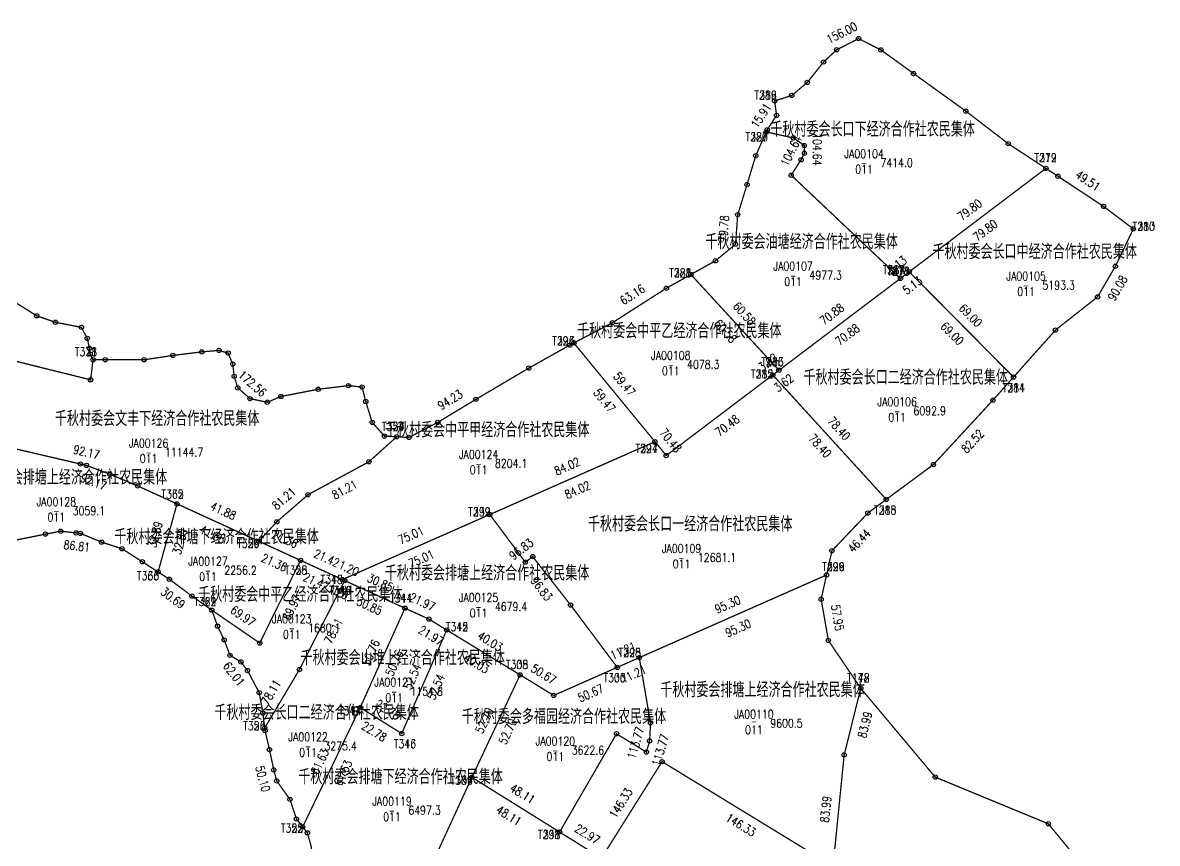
# Model space of a CAD drawing. Extents: x 213960 to 217464, y 137640 to 141047.
# Drawn here: x 215222 to 215750, y 138969 to 139351 of the extents above; entities that cross this region are included whole.
import ezdxf
from ezdxf.enums import TextEntityAlignment as Align

# ---------------------------------------------------------------- set-up
doc = ezdxf.new("R2010")
doc.units = 0
doc.header["$LTSCALE"] = 2
doc.header["$PDSIZE"] = 0.2
doc.layers.get('0').update_dxf_attribs({"linetype": 'CONTINUOUS'})
for name, color, linetype in [('GD', 7, 'CONTINUOUS'), ('JZD', 1, 'CONTINUOUS'), ('JZP', 1, 'CONTINUOUS')]:
    doc.layers.add(name, color=color, linetype=linetype)
doc.styles.add('HZ', font='rs.shx', dxfattribs={"width": 0.8, "bigfont": 'hztxt.shx'})

# ---------------------------------------------------------------- blocks, each defined once
blk = doc.blocks.new('GC0000')
at = {"linetype": 'Continuous'}
blk.add_point((0, 0), dxfattribs=at)

msp = doc.modelspace()

# ---------------------------------------------------------------- linework, layer by layer
at = {"layer": 'GD', "linetype": 'Continuous'}
for centre in [(215601.11, 139338.67), (215611.33, 139343.87), (215621.74, 139338.61), (215595.04, 139332.98), (215587.44, 139323.49), (215636.93, 139327.6), (215580.23, 139317.42), (215573.14, 139308.12), (215661.23, 139310.15), (215568.78, 139301.42), (215580.95, 139297.67), (215586.06, 139294.1), (215680.97, 139294.97), (215563.42, 139289.36), (215584.53, 139287.45), (215586.06, 139290.52), (215559.39, 139275.96), (215579.93, 139280.3), (215704.14, 139279.79), (215725.4, 139265.75), (215555.03, 139261.89), (215554.03, 139248.15), (215544.64, 139240.44), (215730.9, 139237.91), (215521.84, 139227.71), (215722.58, 139223.66), (215228.68, 139214.85), (215237.4, 139211.83), (215249.47, 139209.49), (215496.69, 139211.63), (215702.96, 139208.21), (215252.23, 139204.31), (215253.22, 139199.75), (215253.55, 139197.07), (215292.11, 139196.4), (215305.52, 139198.07), (215313.57, 139198.74), (215317.82, 139197.48), (215476.91, 139201.24), (215260.59, 139194.39), (215278.7, 139194.39), (215319.94, 139192.38), (215320.61, 139186.68), (215457.8, 139190.52), (215253.77, 139185.06), (215322.29, 139181.32), (215359.72, 139180.67), (215373.8, 139182.35), (215380.17, 139181.68), (215327.99, 139176.29), (215342.4, 139177.3), (215381.85, 139174.98), (215433.15, 139175.98), (215673.83, 139175.54), (215336.03, 139174.62), (215384.87, 139165.26), (215415.38, 139165.26), (215390.57, 139158.9), (215401.97, 139158.23), (215521.79, 139149.82), (215249.04, 139145.88), (215251.86, 139145.22), (215383.35, 139146.92), (215646.12, 139145.59), (215262.76, 139141.13), (215275.71, 139135.68), (215354.99, 139131.59), (215615.62, 139123.04), (215340.43, 139118.95), (215232.74, 139113.24), (215239.86, 139114.6), (215247.01, 139113.81), (215249.03, 139113.58), (215258.87, 139109.51), (215268.37, 139106.46), (215459.59, 139102.78), (215598.91, 139105.5), (215277.88, 139100.36), (215456.16, 139100.19), (215290.44, 139092.22), (215300.96, 139084.42), (215477.25, 139080.24), (215593.89, 139082.96), (215312.9, 139070.4), (215411.3, 139073.68), (215315.96, 139063.96), (215332.51, 139062.55), (215597.24, 139063.75), (215318.67, 139056.84), (215323.76, 139053.78), (215326.82, 139049.71), (215350.96, 139050.17), (215332.28, 139039.45), (215469.38, 139038.17), (215333.97, 139029.95), (215334.99, 139021.81), (215514.43, 139025.43), (215498.62, 139020.31), (215514.04, 139017), (215337.03, 139012.99), (215512.53, 139011.8), (215519.82, 139007.35), (215604.6, 139010.46), (215339.06, 139003.5), (215340.42, 138998.41), (215647, 139000.14), (215346.56, 138989.81), (215349.61, 138980.65), (215354.7, 138974.21), (215699.65, 138978.42)]:
    msp.add_circle(centre, 1, dxfattribs=at)
at = {"layer": 'JZD', "color": 7, "const_width": 0.6}
for points in [[(215572.23, 139314.86), (215580.23, 139317.42), (215587.44, 139323.49), (215595.04, 139332.98), (215601.11, 139338.67), (215611.33, 139343.87), (215621.74, 139338.61), (215636.93, 139327.6), (215661.23, 139310.15), (215680.97, 139294.97), (215698.53, 139283.47), (215634.88, 139235.34), (215630.79, 139232.24), (215579.93, 139280.3), (215584.53, 139287.45), (215586.06, 139290.52), (215586.06, 139294.1), (215580.95, 139297.67), (215568.32, 139300.4), (215568.78, 139301.42), (215573.14, 139308.12)], [(215568.32, 139300.4), (215580.95, 139297.67), (215586.06, 139294.1), (215586.06, 139290.52), (215584.53, 139287.45), (215579.93, 139280.3), (215630.79, 139232.24), (215574.25, 139189.49), (215533.24, 139234.08), (215544.64, 139240.44), (215554.03, 139248.15), (215555.03, 139261.89), (215559.39, 139275.96), (215563.42, 139289.36)], [(215634.88, 139235.34), (215698.53, 139283.47), (215704.14, 139279.79), (215725.4, 139265.75), (215739.23, 139255.31), (215730.9, 139237.91), (215722.58, 139223.66), (215702.96, 139208.21), (215683.45, 139186.33)], [(215478.76, 139202.21), (215496.69, 139211.63), (215521.84, 139227.71), (215533.24, 139234.08), (215574.25, 139189.49), (215571.36, 139187.31), (215521.79, 139149.82), (215516.51, 139156.26)], [(215571.36, 139187.31), (215574.25, 139189.49), (215630.79, 139232.24), (215634.88, 139235.34), (215683.45, 139186.33), (215673.83, 139175.54), (215646.12, 139145.59), (215624.2, 139129.38)], [(215396.27, 139158.56), (215401.97, 139158.23), (215415.38, 139165.26), (215433.15, 139175.98), (215457.8, 139190.52), (215476.91, 139201.24), (215478.76, 139202.21), (215516.51, 139156.26), (215439.63, 139122.37), (215370.99, 139092.11), (215351.51, 139101.02), (215332.09, 139109.9), (215340.43, 139118.95), (215354.99, 139131.59), (215383.35, 139146.92)], [(215439.63, 139122.37), (215516.51, 139156.26), (215521.79, 139149.82), (215571.36, 139187.31), (215624.2, 139129.38), (215615.62, 139123.04), (215598.91, 139105.5), (215596.4, 139094.23), (215509.21, 139055.75), (215498.95, 139051.23), (215477.25, 139080.24), (215459.59, 139102.78), (215456.16, 139100.19)], [(215206.7, 139155.73), (215210.98, 139154.76), (215249.04, 139145.88), (215251.86, 139145.22), (215262.76, 139141.13), (215275.71, 139135.68), (215294, 139127.32), (215285.17, 139095.63), (215277.88, 139100.36), (215268.37, 139106.46), (215258.87, 139109.51), (215249.03, 139113.58), (215247.01, 139113.81), (215239.86, 139114.6), (215232.74, 139113.24), (215217.46, 139110.19), (215210, 139108.84), (215204.79, 139104.86)], [(215294, 139127.32), (215332.09, 139109.9), (215351.51, 139101.02), (215332.51, 139062.55), (215310.19, 139077.86), (215300.96, 139084.42), (215290.44, 139092.22), (215285.17, 139095.63)], [(215370.99, 139092.11), (215439.63, 139122.37), (215456.16, 139100.19), (215459.59, 139102.78), (215477.25, 139080.24), (215498.95, 139051.23), (215469.38, 139038.17), (215453.73, 139047.74), (215419.57, 139068.62), (215411.3, 139073.68), (215400.13, 139078.78), (215372.08, 139091.61)], [(215310.19, 139077.86), (215332.51, 139062.55), (215351.51, 139101.02), (215370.99, 139092.11), (215372.08, 139091.61), (215350.96, 139050.17), (215334.84, 139022.99), (215333.97, 139029.95), (215332.28, 139039.45), (215326.82, 139049.71), (215323.76, 139053.78), (215318.67, 139056.84), (215315.96, 139063.96), (215312.9, 139070.4)], [(215372.08, 139091.61), (215400.13, 139078.78), (215379.28, 139032.5), (215352.5, 138977), (215349.61, 138980.65), (215346.56, 138989.81), (215340.42, 138998.41), (215339.06, 139003.5), (215337.03, 139012.99), (215334.99, 139021.81), (215334.84, 139022.99), (215350.96, 139050.17)], [(215509.21, 139055.75), (215596.4, 139094.23), (215593.89, 139082.96), (215597.24, 139063.75), (215612.33, 139041.47), (215604.6, 139010.46), (215599.42, 138958.69), (215519.82, 139007.35), (215491.6, 138962.44), (215472.11, 138974.6), (215498.62, 139020.31), (215512.53, 139011.8), (215514.04, 139017), (215514.43, 139025.43)], [(215400.13, 139078.78), (215411.3, 139073.68), (215419.57, 139068.62), (215398.61, 139020.44), (215379.28, 139032.5)], [(215379.28, 139032.5), (215398.61, 139020.44), (215419.57, 139068.62), (215453.73, 139047.74), (215431.29, 139000.06), (215406.02, 138945.14), (215404.59, 138944.28), (215387.05, 138944.86), (215357.23, 138947.71), (215357.42, 138950.81), (215357.42, 138955.9), (215357.42, 138962), (215356.4, 138968.11), (215354.7, 138974.21), (215352.5, 138977)], [(215453.73, 139047.74), (215469.38, 139038.17), (215498.95, 139051.23), (215509.21, 139055.75), (215514.43, 139025.43), (215514.04, 139017), (215512.53, 139011.8), (215498.62, 139020.31), (215472.11, 138974.6), (215431.29, 139000.06)], [(215612.33, 139041.47), (215647, 139000.14), (215699.65, 138978.42), (215732.71, 138938.28), (215760.28, 138914.9), (215772.51, 138913.59), (215777.94, 138908.16), (215751.51, 138862.42), (215741.65, 138845.34), (215721.04, 138855.3), (215718.4, 138860.26), (215718.4, 138863.24), (215719.06, 138873.82), (215719.39, 138882.36), (215599.25, 138956.96), (215599.42, 138958.69), (215604.6, 139010.46)]]:
    msp.add_lwpolyline(points, close=True, dxfattribs=at)
for points in [[(215214.26, 139223.89), (215228.68, 139214.85), (215237.4, 139211.83), (215249.47, 139209.49), (215252.23, 139204.31), (215253.22, 139199.75), (215253.55, 139197.07), (215254.9, 139194.39), (215253.77, 139185.06), (215192.87, 139200.2)], [(215192.87, 139200.2), (215253.77, 139185.06), (215254.9, 139194.39), (215260.59, 139194.39), (215278.7, 139194.39), (215292.11, 139196.4), (215305.52, 139198.07), (215313.57, 139198.74), (215317.82, 139197.48), (215319.94, 139192.38), (215320.61, 139186.68), (215322.29, 139181.32), (215327.99, 139176.29), (215336.03, 139174.62), (215342.4, 139177.3), (215359.72, 139180.67), (215373.8, 139182.35), (215380.17, 139181.68), (215381.85, 139174.98), (215384.87, 139165.26), (215390.57, 139158.9), (215396.27, 139158.56), (215383.35, 139146.92), (215354.99, 139131.59), (215340.43, 139118.95), (215332.09, 139109.9), (215294, 139127.32), (215275.71, 139135.68), (215262.76, 139141.13), (215251.86, 139145.22), (215249.04, 139145.88), (215210.98, 139154.76)], [(215491.6, 138962.44), (215519.82, 139007.35), (215599.42, 138958.69)], [(215406.02, 138945.14), (215431.29, 139000.06), (215472.11, 138974.6), (215491.6, 138962.44)]]:
    msp.add_lwpolyline(points, dxfattribs=at)
at = {"layer": 'JZP', "linetype": 'Continuous'}
for centre in [(215572.23, 139314.86), (215568.32, 139300.4), (215698.53, 139283.47), (215739.23, 139255.31), (215533.24, 139234.08), (215634.88, 139235.34), (215630.79, 139232.24), (215478.76, 139202.21), (215254.9, 139194.39), (215571.36, 139187.31), (215574.25, 139189.49), (215683.45, 139186.33), (215396.27, 139158.56), (215516.51, 139156.26), (215624.2, 139129.38), (215294, 139127.32), (215439.63, 139122.37), (215332.09, 139109.9), (215351.51, 139101.02), (215285.17, 139095.63), (215370.99, 139092.11), (215372.08, 139091.61), (215596.4, 139094.23), (215310.19, 139077.86), (215400.13, 139078.78), (215419.57, 139068.62), (215509.21, 139055.75), (215498.95, 139051.23), (215453.73, 139047.74), (215612.33, 139041.47), (215379.28, 139032.5), (215334.84, 139022.99), (215398.61, 139020.44), (215431.29, 139000.06), (215352.5, 138977), (215472.11, 138974.6)]:
    msp.add_circle(centre, 1, dxfattribs=at)

# ---------------------------------------------------------------- block references
at = {"layer": 'JZD', "linetype": 'Continuous'}
for p in [(215611.33, 139343.87), (215601.11, 139338.67), (215621.74, 139338.61), (215595.04, 139332.98), (215636.93, 139327.6), (215587.44, 139323.49), (215572.23, 139314.86), (215580.23, 139317.42), (215573.14, 139308.12), (215661.23, 139310.15), (215568.32, 139300.4), (215568.32, 139300.4), (215568.78, 139301.42), (215580.95, 139297.67), (215580.95, 139297.67), (215586.06, 139294.1), (215586.06, 139294.1), (215680.97, 139294.97), (215563.42, 139289.36), (215584.53, 139287.45), (215584.53, 139287.45), (215586.06, 139290.52), (215586.06, 139290.52), (215698.53, 139283.47), (215698.53, 139283.47), (215579.93, 139280.3), (215579.93, 139280.3), (215704.14, 139279.79), (215559.39, 139275.96), (215725.4, 139265.75), (215555.03, 139261.89), (215739.23, 139255.31), (215554.03, 139248.15), (215544.64, 139240.44), (215533.24, 139234.08), (215533.24, 139234.08), (215634.88, 139235.34), (215634.88, 139235.34), (215634.88, 139235.34), (215730.9, 139237.91), (215630.79, 139232.24), (215630.79, 139232.24), (215630.79, 139232.24), (215521.84, 139227.71), (215722.58, 139223.66), (215228.68, 139214.85), (215237.4, 139211.83), (215249.47, 139209.49), (215496.69, 139211.63), (215702.96, 139208.21), (215252.23, 139204.31), (215253.22, 139199.75), (215253.55, 139197.07), (215305.52, 139198.07), (215313.57, 139198.74), (215317.82, 139197.48), (215476.91, 139201.24), (215478.76, 139202.21), (215478.76, 139202.21), (215254.9, 139194.39), (215254.9, 139194.39), (215260.59, 139194.39), (215278.7, 139194.39), (215292.11, 139196.4), (215319.94, 139192.38), (215320.61, 139186.68), (215457.8, 139190.52), (215571.36, 139187.31), (215571.36, 139187.31), (215571.36, 139187.31), (215574.25, 139189.49), (215574.25, 139189.49), (215574.25, 139189.49), (215253.77, 139185.06), (215253.77, 139185.06), (215322.29, 139181.32), (215373.8, 139182.35), (215380.17, 139181.68), (215683.45, 139186.33), (215683.45, 139186.33), (215327.99, 139176.29), (215342.4, 139177.3), (215359.72, 139180.67), (215433.15, 139175.98), (215336.03, 139174.62), (215381.85, 139174.98), (215673.83, 139175.54), (215384.87, 139165.26), (215415.38, 139165.26), (215390.57, 139158.9), (215396.27, 139158.56), (215396.27, 139158.56), (215401.97, 139158.23), (215516.51, 139156.26), (215516.51, 139156.26), (215516.51, 139156.26), (215521.79, 139149.82), (215521.79, 139149.82), (215249.04, 139145.88), (215249.04, 139145.88), (215251.86, 139145.22), (215251.86, 139145.22), (215383.35, 139146.92), (215383.35, 139146.92), (215646.12, 139145.59), (215262.76, 139141.13), (215262.76, 139141.13), (215275.71, 139135.68), (215275.71, 139135.68), (215354.99, 139131.59), (215354.99, 139131.59), (215624.2, 139129.38), (215624.2, 139129.38), (215294, 139127.32), (215294, 139127.32), (215294, 139127.32), (215340.43, 139118.95), (215340.43, 139118.95), (215439.63, 139122.37), (215439.63, 139122.37), (215439.63, 139122.37), (215615.62, 139123.04), (215232.74, 139113.24), (215239.86, 139114.6), (215247.01, 139113.81), (215249.03, 139113.58), (215258.87, 139109.51), (215332.09, 139109.9), (215332.09, 139109.9), (215332.09, 139109.9), (215268.37, 139106.46), (215459.59, 139102.78), (215459.59, 139102.78), (215598.91, 139105.5), (215277.88, 139100.36), (215351.51, 139101.02), (215351.51, 139101.02), (215351.51, 139101.02), (215456.16, 139100.19), (215456.16, 139100.19), (215285.17, 139095.63), (215285.17, 139095.63), (215290.44, 139092.22), (215370.99, 139092.11), (215370.99, 139092.11), (215370.99, 139092.11), (215372.08, 139091.61), (215372.08, 139091.61), (215372.08, 139091.61), (215596.4, 139094.23), (215596.4, 139094.23), (215300.96, 139084.42), (215593.89, 139082.96), (215310.19, 139077.86), (215310.19, 139077.86), (215400.13, 139078.78), (215400.13, 139078.78), (215400.13, 139078.78), (215477.25, 139080.24), (215477.25, 139080.24), (215312.9, 139070.4), (215411.3, 139073.68), (215411.3, 139073.68), (215419.57, 139068.62), (215419.57, 139068.62), (215419.57, 139068.62), (215315.96, 139063.96), (215332.51, 139062.55), (215332.51, 139062.55), (215597.24, 139063.75), (215318.67, 139056.84), (215509.21, 139055.75), (215509.21, 139055.75), (215509.21, 139055.75), (215323.76, 139053.78), (215326.82, 139049.71), (215350.96, 139050.17), (215350.96, 139050.17), (215498.95, 139051.23), (215498.95, 139051.23), (215498.95, 139051.23), (215453.73, 139047.74), (215453.73, 139047.74), (215453.73, 139047.74), (215332.28, 139039.45), (215612.33, 139041.47), (215612.33, 139041.47), (215469.38, 139038.17), (215469.38, 139038.17), (215333.97, 139029.95), (215379.28, 139032.5), (215379.28, 139032.5), (215379.28, 139032.5), (215334.84, 139022.99), (215334.84, 139022.99), (215514.43, 139025.43), (215514.43, 139025.43), (215334.99, 139021.81), (215398.61, 139020.44), (215398.61, 139020.44), (215498.62, 139020.31), (215498.62, 139020.31), (215337.03, 139012.99), (215514.04, 139017), (215514.04, 139017), (215512.53, 139011.8), (215512.53, 139011.8), (215519.82, 139007.35), (215519.82, 139007.35), (215604.6, 139010.46), (215604.6, 139010.46), (215339.06, 139003.5), (215340.42, 138998.41), (215431.29, 139000.06), (215431.29, 139000.06), (215431.29, 139000.06), (215647, 139000.14), (215346.56, 138989.81), (215349.61, 138980.65), (215352.5, 138977), (215352.5, 138977), (215699.65, 138978.42), (215354.7, 138974.21), (215472.11, 138974.6), (215472.11, 138974.6), (215472.11, 138974.6)]:
    msp.add_blockref('GC0000', p, dxfattribs=at)

# ---------------------------------------------------------------- texts
at = {"layer": 'JZD', "color": 1, "linetype": 'Continuous', "style": 'HZ', "width": 0.8}
for s, rotation, p in [('156.00', 26.9736, (215603.5, 139346.61)), ('15.91', 56.9596, (215565.93, 139308.05)), ('104.64', 63.4349, (215579.93, 139291.67)), ('104.64', 270, (215592.06, 139292.31)), ('49.51', 326.5645, (215718.08, 139277.78)), ('79.80', 37.0966, (215663.08, 139264.19)), ('79.78', 85.8124, (215548.55, 139255.46)), ('79.80', 37.0966, (215670.32, 139254.62)), ('5.13', 37.0966, (215629.21, 139238.58)), ('63.16', 32.6016, (215506.03, 139224.73)), ('5.13', 37.0966, (215636.45, 139229.01)), ('90.08', 59.7257, (215731.92, 139227.76)), ('60.58', 312.6108, (215558.16, 139215.85)), ('70.88', 37.0966, (215598.9, 139215.65)), ('69.00', 314.7407, (215663.43, 139215.06)), ('60.58', 312.6108, (215549.33, 139207.72)), ('70.88', 37.0966, (215606.14, 139206.08)), ('69.00', 314.7407, (215654.9, 139206.61)), ('3.62', 37.0966, (215569.19, 139193.19)), ('172.56', 318.5946, (215329.1, 139183.31)), ('59.47', 309.4007, (215502.27, 139183.04)), ('3.62', 37.0966, (215576.43, 139183.62)), ('94.23', 31.1055, (215421.16, 139175.76)), ('59.47', 309.4007, (215493, 139175.43)), ('70.48', 37.0966, (215550.2, 139163.78)), ('78.40', 312.3671, (215602.22, 139162.39)), ('70.48', 309.4007, (215523.79, 139156.85)), ('82.52', 47.229, (215664.38, 139156.49)), ('78.40', 312.3671, (215593.35, 139154.3)), ('92.17', 346.8641, (215251.81, 139151.39)), ('84.02', 23.7886, (215475.65, 139144.8)), ('92.17', 339.4447, (215255.2, 139137.56)), ('81.21', 40.9717, (215343.77, 139129.8)), ('81.21', 28.3929, (215372.02, 139133.98)), ('84.02', 23.7886, (215480.49, 139133.82)), ('41.88', 335.426, (215315.54, 139124.07)), ('32.89', 74.4318, (215283.81, 139113.08)), ('32.89', 74.4318, (215295.37, 139109.86)), ('41.88', 335.426, (215310.55, 139113.15)), ('21.36', 335.4258, (215344.3, 139110.92)), ('75.01', 23.7886, (215402.89, 139112.73)), ('46.44', 46.3775, (215611.61, 139110.13)), ('86.81', 353.6632, (215247.36, 139107.73)), ('96.83', 37.096, (215454.25, 139106.27)), ('21.36', 335.4258, (215339.3, 139100)), ('21.42', 335.426, (215363.75, 139102.02)), ('75.01', 23.7886, (215407.73, 139101.75)), ('1.20', 335.4292, (215374.03, 139097.32)), ('21.42', 335.426, (215358.76, 139091.11)), ('30.85', 335.426, (215388.6, 139090.66)), ('96.83', 308.0786, (215463.7, 139087.81)), ('30.69', 323.4483, (215292.12, 139083.5)), ('1.20', 335.4292, (215369.04, 139086.41)), ('69.97', 63.7094, (215347.39, 139079.13)), ('30.85', 335.426, (215383.61, 139079.74)), ('21.97', 335.426, (215408.21, 139081.69)), ('95.30', 23.812, (215550.38, 139080.48)), ('69.97', 325.5507, (215324.74, 139075.15)), ('57.95', 279.8725, (215601.48, 139074.38)), ('78.11', 62.9954, (215366.86, 139068.17)), ('21.97', 328.5645, (215412.3, 139066.03)), ('95.30', 23.812, (215555.23, 139069.5)), ('40.03', 328.5644, (215439.78, 139063.3)), ('50.76', 65.7516, (215384.24, 139058.11)), ('11.21', 23.8117, (215501.66, 139058.98)), ('50.76', 65.7516, (215395.18, 139053.18)), ('40.03', 328.5644, (215433.52, 139053.06)), ('62.01', 306.8901, (215320.49, 139048.15)), ('52.54', 66.4914, (215403.59, 139046.93)), ('50.67', 328.5644, (215464.68, 139048.08)), ('11.21', 23.8117, (215506.51, 139048)), ('78.11', 59.3341, (215337.74, 139039.64)), ('52.54', 66.4914, (215414.59, 139042.14)), ('50.67', 23.8123, (215486.59, 139039.21)), ('22.78', 328.0438, (215392.12, 139031.56)), ('52.70', 64.8003, (215437.08, 139026.46)), ('83.99', 76.0094, (215614.28, 139024.52)), ('22.78', 328.0438, (215385.77, 139021.38)), ('52.70', 64.8003, (215447.94, 139021.35)), ('113.77', 73.8123, (215507.53, 139016.07)), ('113.77', 73.8123, (215519.05, 139012.73)), ('61.63', 64.2423, (215360.49, 139007.36)), ('61.63', 64.2423, (215371.3, 139002.14)), ('50.10', 284.9421, (215333.94, 138999.41)), ('48.11', 328.0439, (215454.87, 138992.42)), ('146.33', 57.8589, (215500.63, 138988.08)), ('48.11', 328.0439, (215448.52, 138982.24)), ('83.99', 84.2855, (215596.04, 138985.17)), ('146.33', 328.5645, (215556.49, 138977.9)), ('22.97', 328.0439, (215485.03, 138973.61))]:
    msp.add_text(s, height=4, rotation=rotation, dxfattribs=at).set_placement(p, align=Align.MIDDLE)
at = {"layer": 'JZD', "linetype": 'Continuous', "style": 'HZ', "width": 0.8}
for s, height, p in [('千秋村委会长口下经济合作社农民集体', 7, (215617.86, 139296.08)), ('JA00104', 4, (215613.86, 139287.08)), ('千秋村委会油塘经济合作社农民集体', 7, (215584.82, 139243.74)), ('千秋村委会长口中经济合作社农民集体', 7, (215693.29, 139239.11)), ('JA00107', 4, (215580.82, 139234.74)), ('JA00105', 4, (215689.29, 139230.11)), ('千秋村委会中平乙经济合作社农民集体', 7, (215527.87, 139202.24)), ('JA00108', 4, (215523.87, 139193.24)), ('千秋村委会长口二经济合作社农民集体', 7, (215633.26, 139180.61)), ('JA00106', 4, (215629.26, 139171.61)), ('千秋村委会文丰下经济合作社农民集体', 7, (215284.77, 139161.4)), ('千秋村委会中平甲经济合作社农民集体', 7, (215438.41, 139156.15)), ('JA00126', 4, (215280.77, 139152.4)), ('JA00124', 4, (215434.41, 139147.15)), ('千秋村委会排塘上经济合作社农民集体', 7, (215241.81, 139134.09)), ('JA00128', 4, (215237.81, 139125.09)), ('千秋村委会长口一经济合作社农民集体', 7, (215532.9, 139112.35)), ('千秋村委会排塘下经济合作社农民集体', 7, (215312.43, 139106.43)), ('JA00109', 4, (215528.9, 139103.35)), ('JA00127', 4, (215308.43, 139097.43)), ('千秋村委会排塘上经济合作社农民集体', 7, (215438.37, 139089.52)), ('千秋村委会中平乙经济合作社农民集体', 7, (215351.43, 139079.56)), ('JA00125', 4, (215434.37, 139080.52)), ('JA00123', 4, (215347.43, 139070.56)), ('千秋村委会山堆上经济合作社农民集体', 7, (215399.08, 139050.09)), ('JA00121', 4, (215395.08, 139041.09)), ('千秋村委会排塘上经济合作社农民集体', 7, (215566.6, 139035.19)), ('千秋村委会长口二经济合作社农民集体', 7, (215359, 139024.64)), ('千秋村委会多福园经济合作社农民集体', 7, (215474.15, 139022.7)), ('JA00110', 4, (215562.6, 139026.19)), ('JA00122', 4, (215355, 139015.64)), ('JA00120', 4, (215470.15, 139013.7)), ('千秋村委会排塘下经济合作社农民集体', 7, (215398.09, 138994.72)), ('JA00119', 4, (215394.09, 138985.72))]:
    msp.add_text(s, height=height, dxfattribs=at).set_placement(p, align=Align.BOTTOM_CENTER)
for s, p in [('7414.0', (215621.46, 139286.08)), ('4977.3', (215588.42, 139233.74)), ('5193.3', (215696.89, 139229.11)), ('4078.3', (215531.47, 139192.24)), ('6092.9', (215636.86, 139170.61)), ('11144.7', (215288.37, 139151.4)), ('8204.1', (215442.01, 139146.15)), ('3059.1', (215245.41, 139124.09)), ('12681.1', (215536.5, 139102.35)), ('2256.2', (215316.03, 139096.43)), ('4679.4', (215441.97, 139079.52)), ('1680.1', (215355.03, 139069.56)), ('1154.8', (215402.68, 139040.09)), ('9600.5', (215570.2, 139025.19)), ('3275.4', (215362.6, 139014.64)), ('3622.6', (215477.75, 139012.7)), ('6497.3', (215401.69, 138984.72))]:
    msp.add_text(s, height=4, dxfattribs=at).set_placement(p, align=Align.MIDDLE_LEFT)
for p in [(215613.86, 139285.08), (215580.82, 139232.74), (215689.29, 139228.11), (215523.87, 139191.24), (215629.26, 139169.61), (215280.77, 139150.4), (215434.41, 139145.15), (215237.81, 139123.09), (215528.9, 139101.35), (215308.43, 139095.43), (215434.37, 139078.52), (215347.43, 139068.56), (215395.08, 139039.09), (215562.6, 139024.19), (215355, 139013.64), (215470.15, 139011.7), (215394.09, 138983.72)]:
    msp.add_text('011', height=4, dxfattribs=at).set_placement(p, align=Align.TOP_CENTER)
for p in [(215613.86, 139286.08), (215580.82, 139233.74), (215689.29, 139229.11), (215523.87, 139192.24), (215629.26, 139170.61), (215280.77, 139151.4), (215434.41, 139146.15), (215237.81, 139124.09), (215528.9, 139102.35), (215308.43, 139096.43), (215434.37, 139079.52), (215347.43, 139069.56), (215395.08, 139040.09), (215355, 139014.64), (215470.15, 139012.7), (215394.09, 138984.72)]:
    msp.add_text('—', height=4, dxfattribs=at).set_placement(p, align=Align.MIDDLE)
at = {"layer": 'JZD', "color": 1, "linetype": 'Continuous', "style": 'HZ', "width": 0.8}
msp.add_text('—', height=4, dxfattribs=at).set_placement((215562.6, 139026.19), align=Align.MIDDLE)
at = {"layer": 'JZP', "color": 1, "linetype": 'Continuous', "style": 'HZ', "width": 0.8}
for s, p in [('T286', (215568, 139317.53)), ('T319', (215568, 139317.53)), ('T287', (215563.87, 139298.13)), ('T320', (215563.87, 139298.13)), ('T279', (215698.36, 139288.47)), ('T312', (215698.36, 139288.47)), ('T280', (215744.09, 139256.5)), ('T313', (215744.09, 139256.5)), ('T288', (215528.3, 139234.87)), ('T321', (215528.3, 139234.87)), ('T284', (215627.77, 139236.23)), ('T317', (215627.77, 139236.23)), ('T278', (215629.89, 139235.69)), ('T311', (215629.89, 139235.69)), ('T293', (215473.86, 139203.2)), ('T326', (215473.86, 139203.2)), ('T338', (215251.58, 139198.13)), ('T371', (215251.58, 139198.13)), ('T283', (215571.24, 139193.48)), ('T316', (215571.24, 139193.48)), ('T282', (215566.39, 139187.77)), ('T315', (215566.39, 139187.77)), ('T281', (215683.58, 139181.33)), ('T314', (215683.58, 139181.33)), ('T324', (215394.61, 139163.28)), ('T357', (215394.61, 139163.28)), ('T294', (215512.64, 139153.08)), ('T327', (215512.64, 139153.08)), ('T332', (215291.89, 139131.85)), ('T365', (215291.89, 139131.85)), ('T299', (215434.79, 139123.64)), ('T332', (215434.79, 139123.64)), ('T285', (215623.71, 139124.4)), ('T318', (215623.71, 139124.4)), ('T326', (215327.19, 139108.91)), ('T359', (215327.19, 139108.91)), ('T325', (215349.43, 139096.47)), ('T358', (215349.43, 139096.47)), ('T296', (215599.57, 139098.09)), ('T329', (215599.57, 139098.09)), ('T333', (215280.5, 139093.86)), ('T366', (215280.5, 139093.86)), ('T315', (215365.99, 139092.15)), ('T348', (215365.99, 139092.15)), ('T316', (215370, 139087.07)), ('T349', (215370, 139087.07)), ('T329', (215307.12, 139081.82)), ('T362', (215307.12, 139081.82)), ('T311', (215398.37, 139083.47)), ('T344', (215398.37, 139083.47)), ('T312', (215424.34, 139070.13)), ('T345', (215424.34, 139070.13)), ('T295', (215504.8, 139058.12)), ('T328', (215504.8, 139058.12)), ('T305', (215452.29, 139052.53)), ('T338', (215452.29, 139052.53)), ('T300', (215497.69, 139046.39)), ('T333', (215497.69, 139046.39)), ('T142', (215611.2, 139046.34)), ('T178', (215611.2, 139046.34)), ('T314', (215374.5, 139031.05)), ('T347', (215374.5, 139031.05)), ('T323', (215329.95, 139024.01)), ('T356', (215329.95, 139024.01)), ('T313', (215400.1, 139015.67)), ('T346', (215400.1, 139015.67)), ('T306', (215426.49, 138998.65)), ('T339', (215426.49, 138998.65)), ('T322', (215347.53, 138976.45)), ('T355', (215347.53, 138976.45)), ('T298', (215467.26, 138973.39)), ('T331', (215467.26, 138973.39))]:
    msp.add_text(s, height=4, dxfattribs=at).set_placement(p, align=Align.MIDDLE)

doc.saveas('drawing.dxf')
